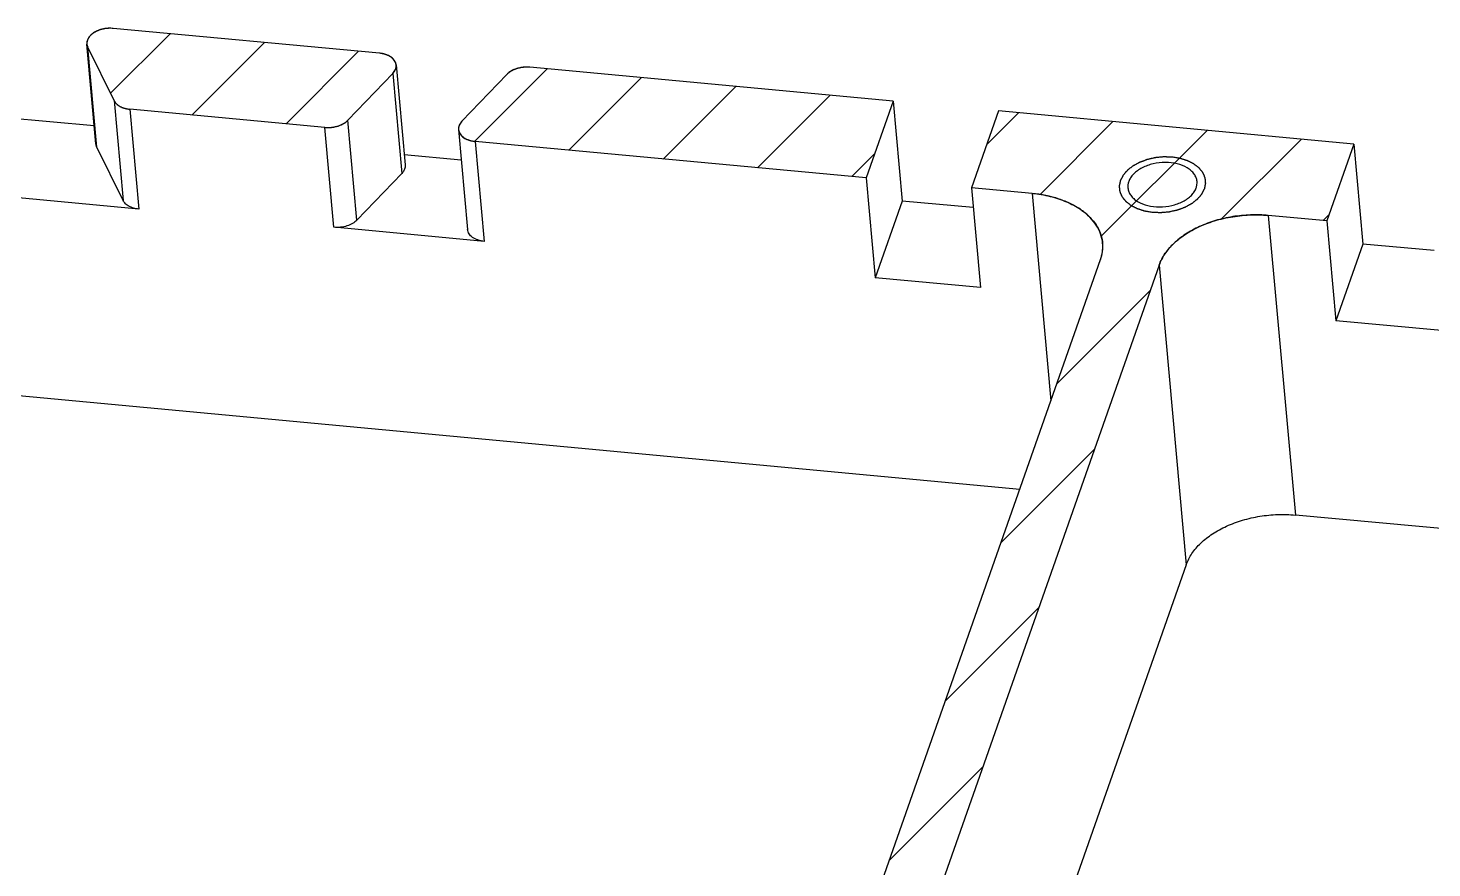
# Model space of a CAD drawing. Header units: millimetres. Extents: x 0 to 420, y 0 to 297.
# Drawn here: x 313.03 to 329.21, y 114.83 to 124.52 of the extents above; entities that cross this region are included whole.
import ezdxf

# ---------------------------------------------------------------- set-up
doc = ezdxf.new("R2010")
doc.units = ezdxf.units.MM
doc.header["$LTSCALE"] = 23.1
doc.layers.get('0').update_dxf_attribs({"linetype": 'CONTINUOUS'})
for name, color, linetype in [('03_ALL_AXES', 7, 'CONTINUOUS'), ('09_ALL_ROUNDS', 7, 'CONTINUOUS'), ('11_ALL_COSMETICS', 7, 'CONTINUOUS'), ('20_ALL_FEATURES', 7, 'CONTINUOUS')]:
    doc.layers.add(name, color=color, linetype=linetype)

msp = doc.modelspace()

# ---------------------------------------------------------------- linework, layer by layer
at = {"color": 4}
for points in [[(326.219, 123.029), (326.211, 123.029), (326.195, 123.029), (326.174, 123.03), (326.158, 123.03), (326.146, 123.031), (326.136, 123.031), (326.129, 123.031), (326.125, 123.031), (326.122, 123.031), (326.119, 123.031), (326.115, 123.031), (326.108, 123.03), (326.094, 123.029), (326.074, 123.027), (326.053, 123.025), (326.039, 123.023), (326.032, 123.023), (326.028, 123.022), (326.025, 123.022), (326.022, 123.021), (326.018, 123.02), (326.011, 123.019), (325.998, 123.016), (325.982, 123.012), (325.966, 123.009), (325.954, 123.006), (325.945, 123.004), (325.938, 123.002), (325.934, 123.001), (325.931, 123.001), (325.928, 123), (325.924, 122.998), (325.918, 122.996), (325.909, 122.992), (325.898, 122.988), (325.887, 122.984), (325.875, 122.98), (325.864, 122.976), (325.855, 122.972), (325.849, 122.97), (325.845, 122.969), (325.842, 122.968), (325.84, 122.966), (325.837, 122.965), (325.831, 122.961), (325.823, 122.957), (325.813, 122.952), (325.804, 122.947), (325.794, 122.941), (325.784, 122.936), (325.776, 122.932), (325.771, 122.929), (325.768, 122.927), (325.765, 122.926), (325.763, 122.924), (325.76, 122.922), (325.756, 122.918), (325.749, 122.913), (325.741, 122.907), (325.733, 122.9), (325.725, 122.894), (325.717, 122.888), (325.711, 122.882), (325.706, 122.879), (325.703, 122.877), (325.701, 122.875), (325.7, 122.873), (325.698, 122.871), (325.694, 122.867), (325.689, 122.861), (325.683, 122.854), (325.677, 122.847), (325.671, 122.84), (325.665, 122.833), (325.66, 122.827), (325.656, 122.823), (325.654, 122.82), (325.652, 122.818), (325.652, 122.816), (325.65, 122.814), (325.648, 122.809), (325.645, 122.803), (325.641, 122.795), (325.637, 122.787), (325.633, 122.78), (325.63, 122.773), (325.627, 122.768), (325.625, 122.764), (325.623, 122.761), (325.622, 122.759), (325.621, 122.757), (325.621, 122.755), (325.62, 122.752), (325.619, 122.749), (325.619, 122.745), (325.618, 122.74), (325.616, 122.733), (325.615, 122.725), (325.613, 122.718), (325.612, 122.711), (325.611, 122.706), (325.61, 122.702), (325.609, 122.699), (325.609, 122.696), (325.608, 122.694), (325.609, 122.692), (325.609, 122.69), (325.609, 122.686), (325.61, 122.682), (325.61, 122.677), (325.611, 122.671), (325.612, 122.663), (325.613, 122.655), (325.613, 122.649), (325.614, 122.644), (325.614, 122.64), (325.615, 122.637), (325.615, 122.634), (325.615, 122.632), (325.616, 122.63), (325.617, 122.628), (325.618, 122.625), (325.62, 122.621), (325.622, 122.616), (325.625, 122.61), (325.628, 122.603), (325.631, 122.595), (325.634, 122.589), (325.636, 122.584), (325.637, 122.581), (325.639, 122.578), (325.64, 122.575), (325.64, 122.573), (325.642, 122.572), (325.644, 122.569), (325.646, 122.567), (325.649, 122.563), (325.652, 122.559), (325.657, 122.553), (325.663, 122.546), (325.668, 122.539), (325.674, 122.533), (325.678, 122.527), (325.681, 122.523), (325.683, 122.521), (325.684, 122.519), (325.686, 122.517), (325.689, 122.516), (325.693, 122.512), (325.699, 122.507), (325.707, 122.502), (325.714, 122.496), (325.722, 122.49), (325.729, 122.484), (325.735, 122.48), (325.74, 122.476), (325.742, 122.474), (325.744, 122.473), (325.746, 122.472), (325.749, 122.47), (325.755, 122.467), (325.762, 122.464), (325.772, 122.459), (325.781, 122.454), (325.79, 122.45), (325.799, 122.445), (325.807, 122.441), (325.812, 122.438), (325.815, 122.437), (325.817, 122.436), (325.82, 122.435), (325.824, 122.434), (325.83, 122.432), (325.839, 122.429), (325.849, 122.426), (325.86, 122.422), (325.87, 122.419), (325.881, 122.416), (325.89, 122.413), (325.896, 122.411), (325.899, 122.41), (325.902, 122.409), (325.905, 122.409), (325.909, 122.408), (325.915, 122.407), (325.925, 122.405), (325.937, 122.403), (325.953, 122.401), (325.972, 122.398), (325.988, 122.395), (325.996, 122.394)], [(325.996, 122.394), (326.004, 122.394), (326.02, 122.393), (326.04, 122.393), (326.056, 122.392), (326.068, 122.392), (326.078, 122.392), (326.085, 122.391), (326.089, 122.391), (326.092, 122.391), (326.095, 122.391), (326.099, 122.392), (326.106, 122.393), (326.121, 122.394), (326.141, 122.396), (326.161, 122.398), (326.175, 122.399), (326.182, 122.4), (326.186, 122.4), (326.189, 122.4), (326.192, 122.401), (326.196, 122.402), (326.203, 122.404), (326.217, 122.407), (326.232, 122.41), (326.248, 122.414), (326.26, 122.416), (326.27, 122.419), (326.277, 122.42), (326.28, 122.421), (326.283, 122.422), (326.286, 122.423), (326.29, 122.424), (326.296, 122.427), (326.306, 122.43), (326.317, 122.434), (326.328, 122.438), (326.339, 122.442), (326.35, 122.447), (326.359, 122.45), (326.366, 122.452), (326.369, 122.454), (326.372, 122.455), (326.375, 122.456), (326.378, 122.458), (326.383, 122.461), (326.391, 122.465), (326.401, 122.471), (326.411, 122.476), (326.42, 122.481), (326.43, 122.486), (326.438, 122.491), (326.444, 122.494), (326.447, 122.496), (326.449, 122.497), (326.451, 122.499), (326.454, 122.501), (326.458, 122.504), (326.465, 122.51), (326.473, 122.516), (326.481, 122.522), (326.489, 122.528), (326.497, 122.535), (326.504, 122.54), (326.509, 122.544), (326.511, 122.546), (326.513, 122.547), (326.515, 122.549), (326.517, 122.551), (326.52, 122.556), (326.525, 122.562), (326.531, 122.569), (326.537, 122.576), (326.544, 122.583), (326.55, 122.59), (326.555, 122.596), (326.558, 122.6), (326.56, 122.602), (326.562, 122.604), (326.563, 122.606), (326.564, 122.609), (326.566, 122.613), (326.57, 122.619), (326.574, 122.627), (326.578, 122.635), (326.581, 122.643), (326.585, 122.649), (326.587, 122.654), (326.589, 122.658), (326.591, 122.661), (326.592, 122.664), (326.594, 122.666), (326.594, 122.668), (326.594, 122.67), (326.595, 122.674), (326.596, 122.678), (326.597, 122.683), (326.598, 122.689), (326.6, 122.697), (326.601, 122.705), (326.602, 122.711), (326.603, 122.717), (326.604, 122.721), (326.605, 122.724), (326.605, 122.726), (326.606, 122.728), (326.605, 122.73), (326.605, 122.733), (326.605, 122.736), (326.605, 122.74), (326.604, 122.745), (326.603, 122.752), (326.602, 122.759), (326.602, 122.767), (326.601, 122.773), (326.6, 122.779), (326.6, 122.782), (326.6, 122.786), (326.599, 122.788), (326.599, 122.79), (326.598, 122.792), (326.597, 122.794), (326.596, 122.798), (326.594, 122.801), (326.592, 122.806), (326.59, 122.812), (326.586, 122.82), (326.583, 122.827), (326.581, 122.833), (326.579, 122.838), (326.577, 122.842), (326.576, 122.845), (326.575, 122.847), (326.574, 122.849), (326.572, 122.851), (326.571, 122.853), (326.568, 122.856), (326.566, 122.859), (326.562, 122.864), (326.557, 122.869), (326.552, 122.876), (326.546, 122.883), (326.541, 122.89), (326.536, 122.896), (326.533, 122.9), (326.531, 122.902), (326.53, 122.904), (326.528, 122.905), (326.525, 122.907), (326.521, 122.91), (326.515, 122.915), (326.507, 122.921), (326.5, 122.927), (326.493, 122.932), (326.485, 122.938), (326.479, 122.943), (326.475, 122.946), (326.472, 122.948), (326.47, 122.95), (326.468, 122.951), (326.465, 122.952), (326.46, 122.955), (326.452, 122.959), (326.443, 122.964), (326.434, 122.968), (326.424, 122.973), (326.415, 122.977), (326.408, 122.981), (326.402, 122.984), (326.399, 122.986), (326.397, 122.987), (326.394, 122.988), (326.391, 122.989), (326.385, 122.991), (326.376, 122.993), (326.365, 122.997), (326.355, 123), (326.344, 123.003), (326.334, 123.007), (326.325, 123.009), (326.319, 123.011), (326.315, 123.012), (326.313, 123.013), (326.31, 123.014), (326.306, 123.014), (326.299, 123.015), (326.289, 123.017), (326.277, 123.019), (326.262, 123.022), (326.242, 123.025), (326.226, 123.027), (326.219, 123.029)]]:
    msp.add_open_spline(points, degree=3, knots=[0, 0, 0, 0, 0.015625, 0.03125, 0.039062, 0.046875, 0.054688, 0.058594, 0.060547, 0.0625, 0.064453, 0.066406, 0.070312, 0.078125, 0.09375, 0.109375, 0.117188, 0.121094, 0.123047, 0.125, 0.126953, 0.128906, 0.132812, 0.140625, 0.15625, 0.164062, 0.171875, 0.179688, 0.183594, 0.185547, 0.1875, 0.189453, 0.191406, 0.195312, 0.203125, 0.210938, 0.21875, 0.226562, 0.234375, 0.242188, 0.246094, 0.248047, 0.25, 0.251953, 0.253906, 0.257812, 0.265625, 0.273438, 0.28125, 0.289062, 0.296875, 0.304688, 0.308594, 0.310547, 0.3125, 0.314453, 0.316406, 0.320312, 0.328125, 0.335938, 0.34375, 0.351562, 0.359375, 0.367188, 0.371094, 0.373047, 0.375, 0.376953, 0.378906, 0.382812, 0.390625, 0.398438, 0.40625, 0.414062, 0.421875, 0.429688, 0.433594, 0.435547, 0.4375, 0.439453, 0.441406, 0.445312, 0.453125, 0.460938, 0.46875, 0.476562, 0.484375, 0.488281, 0.492188, 0.496094, 0.498047, 0.5, 0.501953, 0.503906, 0.507812, 0.511719, 0.515625, 0.523438, 0.53125, 0.539062, 0.546875, 0.550781, 0.554688, 0.558594, 0.560547, 0.5625, 0.564453, 0.566406, 0.570312, 0.574219, 0.578125, 0.585938, 0.59375, 0.601562, 0.609375, 0.613281, 0.617188, 0.621094, 0.623047, 0.625, 0.626953, 0.628906, 0.632812, 0.636719, 0.640625, 0.648438, 0.65625, 0.664062, 0.671875, 0.675781, 0.679688, 0.683594, 0.685547, 0.6875, 0.689453, 0.691406, 0.695312, 0.699219, 0.703125, 0.710938, 0.71875, 0.726562, 0.734375, 0.742188, 0.746094, 0.748047, 0.75, 0.751953, 0.753906, 0.757812, 0.765625, 0.773438, 0.78125, 0.789062, 0.796875, 0.804688, 0.808594, 0.810547, 0.8125, 0.814453, 0.816406, 0.820312, 0.828125, 0.835938, 0.84375, 0.851562, 0.859375, 0.867188, 0.871094, 0.873047, 0.875, 0.876953, 0.878906, 0.882812, 0.890625, 0.898438, 0.90625, 0.914062, 0.921875, 0.929688, 0.933594, 0.935547, 0.9375, 0.939453, 0.941406, 0.945312, 0.953125, 0.960938, 0.96875, 0.984375, 1, 1, 1, 1], dxfattribs=at)
at = {"layer": '03_ALL_AXES', "color": 7}
for points, knots in [([(326.506, 122.747), (326.504, 122.762), (326.497, 122.793), (326.473, 122.836), (326.438, 122.874), (326.375, 122.92), (326.274, 122.958), (326.139, 122.973), (326, 122.957), (325.892, 122.919), (325.819, 122.874), (325.774, 122.836), (325.739, 122.794), (325.724, 122.763), (325.718, 122.748)], [0, 0, 0, 0, 0.047376, 0.096835, 0.149976, 0.207683, 0.336597, 0.479431, 0.626599, 0.767221, 0.832299, 0.892797, 0.948543, 1, 1, 1, 1]), ([(325.718, 122.748), (325.714, 122.736), (325.708, 122.712), (325.708, 122.687), (325.709, 122.675)], [0, 0, 0, 0, 0.50695, 1, 1, 1, 1]), ([(325.709, 122.675), (325.71, 122.66), (325.717, 122.629), (325.741, 122.587), (325.776, 122.548), (325.839, 122.503), (325.94, 122.464), (326.075, 122.45), (326.214, 122.465), (326.322, 122.504), (326.396, 122.548), (326.44, 122.586), (326.475, 122.628), (326.491, 122.659), (326.496, 122.675)], [0, 0, 0, 0, 0.047376, 0.096835, 0.149976, 0.207683, 0.336597, 0.479431, 0.626599, 0.767221, 0.832299, 0.892797, 0.948543, 1, 1, 1, 1]), ([(326.496, 122.675), (326.5, 122.687), (326.506, 122.711), (326.507, 122.735), (326.506, 122.747)], [0, 0, 0, 0, 0.50695, 1, 1, 1, 1])]:
    msp.add_open_spline(points, degree=3, knots=knots, dxfattribs=at)
at = {"layer": '09_ALL_ROUNDS', "color": 7}
for p, q in [((317.083, 124.227), (314.016, 124.513)), ((313.815, 123.181), (313.711, 124.332)), ((314.025, 123.68), (313.722, 124.295)), ((317.276, 124.091), (317.38, 122.939)), ((317.237, 123.993), (316.72, 123.454)), ((318.034, 123.444), (318.551, 123.982)), ((323.002, 123.674), (318.816, 124.065)), ((312.775, 123.487), (313.796, 123.392)), ((316.455, 123.371), (314.207, 123.581)), ((317.995, 123.346), (318.099, 122.194)), ((314.129, 122.529), (313.826, 123.144)), ((322.691, 122.789), (318.188, 123.209)), ((317.369, 123.059), (318.026, 122.997)), ((317.341, 122.841), (316.824, 122.303)), ((314.311, 122.43), (312.534, 122.596)), ((318.292, 122.058), (316.559, 122.22)), ((322.677, 114.117), (325.393, 121.847))]:
    msp.add_line(p, q, dxfattribs=at)
at = {"layer": '09_ALL_ROUNDS', "color": 4}
for p, q in [((313.826, 123.144), (313.722, 124.295)), ((317.237, 123.993), (317.341, 122.841)), ((314.025, 123.68), (314.129, 122.529)), ((314.207, 123.581), (314.311, 122.43)), ((316.824, 122.303), (316.72, 123.454)), ((316.559, 122.22), (316.455, 123.371)), ((318.188, 123.209), (318.292, 122.058))]:
    msp.add_line(p, q, dxfattribs=at)
at = {"layer": '09_ALL_ROUNDS', "color": 7}
for points, knots in [([(314.016, 124.513), (313.978, 124.517), (313.92, 124.513), (313.848, 124.493), (313.8, 124.47), (313.76, 124.441), (313.73, 124.408), (313.713, 124.371), (313.71, 124.344), (313.711, 124.332)], [0, 0, 0, 0, 0.290829, 0.43358, 0.568595, 0.692764, 0.804739, 0.90572, 1, 1, 1, 1]), ([(313.711, 124.332), (313.711, 124.329), (313.713, 124.316), (313.717, 124.304), (313.722, 124.295)], [0, 0, 0, 0, 0.247325, 1, 1, 1, 1]), ([(317.276, 124.091), (317.275, 124.099), (317.272, 124.117), (317.259, 124.141), (317.241, 124.163), (317.209, 124.19), (317.155, 124.215), (317.108, 124.225), (317.083, 124.227)], [0, 0, 0, 0, 0.101091, 0.20583, 0.31716, 0.436935, 0.703004, 1, 1, 1, 1]), ([(317.237, 123.993), (317.25, 124.006), (317.266, 124.03), (317.276, 124.065), (317.277, 124.082), (317.276, 124.091)], [0, 0, 0, 0, 0.526984, 0.767538, 1, 1, 1, 1]), ([(318.816, 124.065), (318.791, 124.067), (318.74, 124.067), (318.667, 124.052), (318.602, 124.025), (318.565, 123.997), (318.551, 123.982)], [0, 0, 0, 0, 0.264725, 0.528374, 0.776973, 1, 1, 1, 1]), ([(314.025, 123.68), (314.031, 123.666), (314.051, 123.64), (314.094, 123.611), (314.147, 123.59), (314.187, 123.583), (314.207, 123.581)], [0, 0, 0, 0, 0.210487, 0.44749, 0.712471, 1, 1, 1, 1]), ([(316.455, 123.371), (316.48, 123.369), (316.531, 123.369), (316.604, 123.384), (316.669, 123.412), (316.706, 123.439), (316.72, 123.454)], [0, 0, 0, 0, 0.264725, 0.528374, 0.776973, 1, 1, 1, 1]), ([(318.034, 123.444), (318.021, 123.43), (318.005, 123.406), (317.995, 123.371), (317.994, 123.354), (317.995, 123.346)], [0, 0, 0, 0, 0.526984, 0.767538, 1, 1, 1, 1]), ([(317.995, 123.346), (317.996, 123.337), (317.999, 123.32), (318.012, 123.295), (318.03, 123.273), (318.062, 123.246), (318.116, 123.221), (318.163, 123.212), (318.188, 123.209)], [0, 0, 0, 0, 0.101091, 0.20583, 0.31716, 0.436935, 0.703004, 1, 1, 1, 1]), ([(313.826, 123.144), (313.824, 123.147), (313.819, 123.158), (313.816, 123.171), (313.815, 123.181)], [0, 0, 0, 0, 0.254929, 1, 1, 1, 1]), ([(317.38, 122.939), (317.381, 122.931), (317.38, 122.914), (317.37, 122.879), (317.354, 122.855), (317.341, 122.841)], [0, 0, 0, 0, 0.232462, 0.473016, 1, 1, 1, 1]), ([(314.311, 122.43), (314.291, 122.432), (314.251, 122.439), (314.198, 122.46), (314.155, 122.489), (314.135, 122.515), (314.129, 122.529)], [0, 0, 0, 0, 0.287529, 0.55251, 0.789513, 1, 1, 1, 1]), ([(316.824, 122.303), (316.81, 122.288), (316.773, 122.26), (316.708, 122.233), (316.635, 122.218), (316.584, 122.218), (316.559, 122.22)], [0, 0, 0, 0, 0.223027, 0.471626, 0.735275, 1, 1, 1, 1]), ([(318.292, 122.058), (318.267, 122.061), (318.22, 122.07), (318.166, 122.095), (318.134, 122.122), (318.116, 122.144), (318.103, 122.169), (318.1, 122.186), (318.099, 122.194)], [0, 0, 0, 0, 0.296996, 0.563065, 0.68284, 0.79417, 0.898909, 1, 1, 1, 1])]:
    msp.add_open_spline(points, degree=3, knots=knots, dxfattribs=at)
at = {"layer": '11_ALL_COSMETICS', "color": 4}
for p, q in [((313.983, 123.765), (314.67, 124.452)), ((314.92, 123.514), (315.757, 124.351)), ((316.007, 123.413), (316.843, 124.249)), ((318.18, 123.21), (319.016, 124.046)), ((319.266, 123.109), (320.103, 123.945)), ((320.353, 123.007), (321.189, 123.844)), ((321.439, 122.906), (322.276, 123.742)), ((324.08, 123.171), (324.449, 123.539)), ((324.696, 122.599), (325.535, 123.438)), ((325.402, 122.117), (326.622, 123.337)), ((326.789, 122.316), (327.708, 123.235)), ((322.526, 122.805), (322.788, 123.067)), ((327.959, 122.297), (328.029, 122.368)), ((324.891, 120.417), (325.967, 121.493)), ((324.247, 118.586), (325.323, 119.662)), ((323.604, 116.755), (324.68, 117.831)), ((322.96, 114.923), (324.036, 115.999))]:
    msp.add_line(p, q, dxfattribs=at)
at = {"layer": '11_ALL_COSMETICS', "color": 7}
for p, q in [((317.083, 124.227), (314.016, 124.513)), ((313.711, 124.341), (313.711, 124.334)), ((313.711, 124.334), (313.711, 124.332)), ((313.711, 124.332), (313.712, 124.323)), ((314.025, 123.68), (313.722, 124.295)), ((317.276, 124.093), (317.275, 124.1)), ((317.276, 124.091), (317.276, 124.093)), ((317.277, 124.082), (317.276, 124.091)), ((317.237, 123.993), (316.72, 123.454)), ((318.034, 123.444), (318.551, 123.982)), ((318.555, 123.987), (318.551, 123.982)), ((318.816, 124.065), (318.808, 124.066)), ((323.002, 123.674), (318.816, 124.065)), ((323.002, 123.674), (322.691, 122.789)), ((316.455, 123.371), (314.207, 123.581)), ((324.217, 123.561), (323.906, 122.676)), ((328.314, 123.179), (324.217, 123.561)), ((317.994, 123.354), (317.995, 123.347)), ((317.995, 123.347), (317.995, 123.346)), ((317.995, 123.346), (317.996, 123.337)), ((322.691, 122.789), (318.188, 123.209)), ((328.314, 123.179), (328.003, 122.293)), ((324.604, 122.611), (323.906, 122.676)), ((328.003, 122.293), (327.327, 122.356)), ((322.677, 114.117), (325.393, 121.847)), ((326.069, 121.784), (323.365, 114.087))]:
    msp.add_line(p, q, dxfattribs=at)
for centre, radius, start, end in [((324.992, 121.999), 0.428, 5.1647, 5.6226), ((324.992, 121.999), 0.428, 3.2797, 5.1645), ((324.991, 121.999), 0.429, 1.0226, 3.2793), ((324.99, 121.999), 0.43, 0.2823, 1.0232), ((324.988, 121.999), 0.431, 358.7802, 0.2819), ((324.987, 121.999), 0.432, 357.8999, 358.7806), ((324.925, 122.011), 0.496, 340.6461, 342.6863), ((324.933, 122.009), 0.488, 342.6899, 343.3687), ((324.938, 122.008), 0.482, 343.3673, 344.7633), ((324.944, 122.006), 0.477, 344.7645, 345.5831), ((324.949, 122.005), 0.471, 345.5823, 346.8674), ((324.954, 122.004), 0.466, 346.8681, 347.7652), ((324.959, 122.002), 0.461, 347.7647, 349.002), ((324.963, 122.002), 0.457, 349.0027, 349.9449), ((324.967, 122.001), 0.453, 349.9447, 351.1772), ((324.97, 122), 0.449, 351.1777, 352.1266), ((324.974, 122), 0.446, 352.1262, 353.3847), ((324.98, 121.999), 0.44, 354.3285, 355.6173), ((324.977, 122), 0.443, 353.3851, 354.3288), ((324.982, 121.999), 0.437, 355.6177, 356.5489), ((324.985, 121.999), 0.435, 356.5486, 357.8996)]:
    msp.add_arc(centre, radius, start, end, dxfattribs=at)
for points, knots in [([(314.016, 124.513), (314.007, 124.513), (313.993, 124.514), (313.978, 124.514), (313.971, 124.514), (313.966, 124.515), (313.961, 124.514), (313.954, 124.513), (313.944, 124.512), (313.935, 124.511), (313.927, 124.51), (313.922, 124.51), (313.918, 124.51), (313.912, 124.508), (313.903, 124.506), (313.892, 124.504), (313.881, 124.501), (313.873, 124.499), (313.869, 124.498), (313.864, 124.496), (313.859, 124.495), (313.851, 124.491), (313.843, 124.488), (313.834, 124.485), (313.826, 124.482), (313.817, 124.477), (313.806, 124.471), (313.797, 124.466), (313.791, 124.462), (313.787, 124.46), (313.784, 124.458), (313.78, 124.455), (313.776, 124.451), (313.771, 124.447), (313.767, 124.444), (313.762, 124.44), (313.758, 124.437), (313.756, 124.435), (313.754, 124.434), (313.753, 124.432), (313.752, 124.431), (313.748, 124.426), (313.743, 124.42), (313.738, 124.413), (313.733, 124.408), (313.73, 124.404), (313.729, 124.401), (313.728, 124.398), (313.726, 124.395), (313.724, 124.39), (313.722, 124.386), (313.72, 124.382), (313.718, 124.378), (313.717, 124.375), (313.716, 124.373), (313.715, 124.371), (313.715, 124.368), (313.714, 124.364), (313.713, 124.355), (313.712, 124.347), (313.711, 124.341)], [0, 0, 0, 0, 0.0625, 0.09375, 0.101562, 0.109375, 0.125, 0.140625, 0.15625, 0.1875, 0.203125, 0.210938, 0.21875, 0.234375, 0.25, 0.28125, 0.3125, 0.328125, 0.335938, 0.34375, 0.359375, 0.375, 0.40625, 0.421875, 0.4375, 0.46875, 0.5, 0.53125, 0.546875, 0.554688, 0.5625, 0.578125, 0.59375, 0.609375, 0.625, 0.640625, 0.65625, 0.664062, 0.667969, 0.671875, 0.679688, 0.6875, 0.71875, 0.75, 0.765625, 0.78125, 0.789062, 0.796875, 0.8125, 0.828125, 0.84375, 0.859375, 0.875, 0.882812, 0.890625, 0.898438, 0.90625, 0.921875, 0.9375, 1, 1, 1, 1]), ([(313.712, 124.323), (313.712, 124.322), (313.713, 124.32), (313.714, 124.315), (313.716, 124.309), (313.718, 124.302), (313.721, 124.297), (313.722, 124.295)], [0, 0, 0, 0, 0.125, 0.25, 0.5, 0.75, 1, 1, 1, 1]), ([(317.275, 124.1), (317.274, 124.103), (317.272, 124.109), (317.269, 124.117), (317.267, 124.122), (317.266, 124.126), (317.265, 124.128), (317.264, 124.13), (317.263, 124.132), (317.261, 124.135), (317.258, 124.14), (317.254, 124.145), (317.25, 124.15), (317.247, 124.155), (317.244, 124.158), (317.243, 124.16), (317.241, 124.161), (317.239, 124.163), (317.233, 124.168), (317.227, 124.174), (317.22, 124.179), (317.217, 124.182), (317.215, 124.183), (317.213, 124.185), (317.212, 124.185), (317.209, 124.187), (317.205, 124.189), (317.197, 124.193), (317.189, 124.198), (317.181, 124.201), (317.178, 124.203), (317.176, 124.204), (317.173, 124.205), (317.169, 124.207), (317.162, 124.209), (317.153, 124.212), (317.145, 124.214), (317.138, 124.217), (317.133, 124.218), (317.131, 124.219), (317.128, 124.219), (317.124, 124.22), (317.115, 124.222), (317.101, 124.224), (317.089, 124.226), (317.083, 124.227)], [0, 0, 0, 0, 0.0625, 0.09375, 0.125, 0.140625, 0.15625, 0.164062, 0.171875, 0.1875, 0.21875, 0.25, 0.28125, 0.3125, 0.328125, 0.335938, 0.34375, 0.359375, 0.375, 0.4375, 0.46875, 0.484375, 0.492188, 0.5, 0.507812, 0.515625, 0.53125, 0.5625, 0.625, 0.640625, 0.65625, 0.664062, 0.671875, 0.6875, 0.71875, 0.75, 0.78125, 0.8125, 0.828125, 0.835938, 0.84375, 0.859375, 0.875, 0.9375, 1, 1, 1, 1]), ([(317.237, 123.993), (317.24, 123.996), (317.243, 124), (317.248, 124.005), (317.25, 124.009), (317.253, 124.014), (317.257, 124.018), (317.259, 124.022), (317.261, 124.026), (317.263, 124.03), (317.265, 124.033), (317.267, 124.036), (317.268, 124.039), (317.269, 124.043), (317.27, 124.046), (317.272, 124.05), (317.273, 124.054), (317.274, 124.059), (317.275, 124.064), (317.276, 124.068), (317.276, 124.072), (317.276, 124.076), (317.276, 124.08), (317.277, 124.082)], [0, 0, 0, 0, 0.125, 0.15625, 0.1875, 0.25, 0.3125, 0.34375, 0.375, 0.4375, 0.46875, 0.5, 0.53125, 0.5625, 0.625, 0.65625, 0.6875, 0.75, 0.8125, 0.84375, 0.875, 0.9375, 1, 1, 1, 1]), ([(318.808, 124.066), (318.802, 124.066), (318.79, 124.066), (318.777, 124.066), (318.768, 124.066), (318.763, 124.066), (318.759, 124.066), (318.753, 124.065), (318.745, 124.065), (318.737, 124.063), (318.728, 124.062), (318.72, 124.062), (318.714, 124.061), (318.71, 124.06), (318.706, 124.059), (318.697, 124.057), (318.687, 124.054), (318.677, 124.052), (318.671, 124.051), (318.667, 124.05), (318.663, 124.048), (318.657, 124.046), (318.648, 124.042), (318.639, 124.039), (318.63, 124.036), (318.627, 124.034), (318.624, 124.033), (318.622, 124.032), (318.618, 124.03), (318.612, 124.026), (318.605, 124.022), (318.598, 124.018), (318.592, 124.015), (318.588, 124.013), (318.586, 124.011), (318.584, 124.01), (318.582, 124.008), (318.576, 124.003), (318.567, 123.996), (318.559, 123.99), (318.555, 123.987)], [0, 0, 0, 0, 0.0625, 0.125, 0.140625, 0.15625, 0.171875, 0.1875, 0.21875, 0.25, 0.28125, 0.3125, 0.328125, 0.34375, 0.359375, 0.375, 0.4375, 0.46875, 0.484375, 0.5, 0.515625, 0.53125, 0.5625, 0.625, 0.640625, 0.65625, 0.664062, 0.671875, 0.6875, 0.71875, 0.75, 0.78125, 0.8125, 0.828125, 0.835938, 0.84375, 0.859375, 0.875, 0.9375, 1, 1, 1, 1]), ([(314.025, 123.68), (314.027, 123.677), (314.031, 123.671), (314.035, 123.664), (314.038, 123.659), (314.04, 123.657), (314.041, 123.655), (314.042, 123.654), (314.045, 123.652), (314.048, 123.648), (314.053, 123.644), (314.057, 123.64), (314.06, 123.636), (314.063, 123.634), (314.064, 123.632), (314.066, 123.631), (314.069, 123.63), (314.074, 123.626), (314.08, 123.622), (314.087, 123.618), (314.09, 123.615), (314.093, 123.613), (314.096, 123.612), (314.101, 123.61), (314.108, 123.607), (314.116, 123.604), (314.122, 123.601), (314.125, 123.599), (314.129, 123.598), (314.134, 123.597), (314.139, 123.595), (314.147, 123.593), (314.154, 123.591), (314.16, 123.589), (314.165, 123.588), (314.168, 123.587), (314.172, 123.586), (314.18, 123.585), (314.192, 123.583), (314.202, 123.582), (314.207, 123.581)], [0, 0, 0, 0, 0.0625, 0.125, 0.140625, 0.15625, 0.164062, 0.171875, 0.1875, 0.21875, 0.25, 0.28125, 0.3125, 0.328125, 0.335938, 0.34375, 0.359375, 0.375, 0.4375, 0.46875, 0.484375, 0.5, 0.515625, 0.53125, 0.5625, 0.625, 0.640625, 0.65625, 0.671875, 0.6875, 0.71875, 0.75, 0.78125, 0.8125, 0.828125, 0.84375, 0.859375, 0.875, 0.9375, 1, 1, 1, 1]), ([(316.455, 123.371), (316.461, 123.371), (316.474, 123.371), (316.488, 123.37), (316.497, 123.37), (316.501, 123.37), (316.504, 123.37), (316.508, 123.37), (316.513, 123.371), (316.521, 123.371), (316.53, 123.372), (316.54, 123.373), (316.548, 123.374), (316.553, 123.375), (316.556, 123.375), (316.559, 123.376), (316.563, 123.377), (316.572, 123.379), (316.583, 123.382), (316.593, 123.384), (316.599, 123.385), (316.602, 123.386), (316.604, 123.387), (316.606, 123.387), (316.609, 123.389), (316.614, 123.39), (316.624, 123.394), (316.634, 123.398), (316.642, 123.402), (316.646, 123.403), (316.649, 123.404), (316.651, 123.405), (316.655, 123.408), (316.661, 123.411), (316.669, 123.416), (316.676, 123.42), (316.682, 123.423), (316.686, 123.426), (316.689, 123.427), (316.691, 123.429), (316.693, 123.431), (316.699, 123.436), (316.708, 123.444), (316.716, 123.451), (316.72, 123.454)], [0, 0, 0, 0, 0.0625, 0.125, 0.140625, 0.15625, 0.164062, 0.171875, 0.1875, 0.21875, 0.25, 0.28125, 0.3125, 0.328125, 0.335938, 0.34375, 0.359375, 0.375, 0.4375, 0.46875, 0.484375, 0.492188, 0.5, 0.507812, 0.515625, 0.53125, 0.5625, 0.625, 0.640625, 0.65625, 0.664062, 0.671875, 0.6875, 0.71875, 0.75, 0.78125, 0.8125, 0.828125, 0.835938, 0.84375, 0.859375, 0.875, 0.9375, 1, 1, 1, 1]), ([(318.034, 123.444), (318.031, 123.44), (318.028, 123.436), (318.023, 123.431), (318.021, 123.427), (318.018, 123.423), (318.014, 123.418), (318.012, 123.414), (318.01, 123.411), (318.008, 123.407), (318.006, 123.403), (318.004, 123.4), (318.003, 123.397), (318.002, 123.394), (318.001, 123.39), (317.999, 123.386), (317.998, 123.382), (317.997, 123.377), (317.996, 123.373), (317.995, 123.369), (317.995, 123.365), (317.995, 123.36), (317.995, 123.356), (317.994, 123.354)], [0, 0, 0, 0, 0.125, 0.15625, 0.1875, 0.25, 0.3125, 0.34375, 0.375, 0.4375, 0.46875, 0.5, 0.53125, 0.5625, 0.625, 0.65625, 0.6875, 0.75, 0.8125, 0.84375, 0.875, 0.9375, 1, 1, 1, 1]), ([(317.996, 123.337), (317.997, 123.333), (317.999, 123.327), (318.002, 123.319), (318.004, 123.314), (318.005, 123.311), (318.006, 123.308), (318.007, 123.306), (318.008, 123.304), (318.01, 123.301), (318.013, 123.297), (318.017, 123.291), (318.021, 123.286), (318.024, 123.281), (318.027, 123.278), (318.028, 123.276), (318.03, 123.275), (318.032, 123.273), (318.038, 123.268), (318.045, 123.263), (318.051, 123.257), (318.054, 123.255), (318.056, 123.253), (318.058, 123.252), (318.059, 123.251), (318.062, 123.25), (318.066, 123.247), (318.074, 123.243), (318.083, 123.239), (318.09, 123.235), (318.093, 123.233), (318.095, 123.232), (318.098, 123.231), (318.102, 123.23), (318.109, 123.227), (318.118, 123.225), (318.126, 123.222), (318.133, 123.22), (318.138, 123.218), (318.14, 123.217), (318.143, 123.217), (318.147, 123.216), (318.156, 123.215), (318.17, 123.212), (318.182, 123.21), (318.188, 123.209)], [0, 0, 0, 0, 0.0625, 0.09375, 0.125, 0.140625, 0.15625, 0.164062, 0.171875, 0.1875, 0.21875, 0.25, 0.28125, 0.3125, 0.328125, 0.335938, 0.34375, 0.359375, 0.375, 0.4375, 0.46875, 0.484375, 0.492188, 0.5, 0.507812, 0.515625, 0.53125, 0.5625, 0.625, 0.640625, 0.65625, 0.664062, 0.671875, 0.6875, 0.71875, 0.75, 0.78125, 0.8125, 0.828125, 0.835938, 0.84375, 0.859375, 0.875, 0.9375, 1, 1, 1, 1]), ([(324.604, 122.611), (324.64, 122.607), (324.711, 122.598), (324.813, 122.577), (324.91, 122.549), (325.001, 122.515), (325.086, 122.474), (325.162, 122.428), (325.23, 122.376), (325.289, 122.319), (325.337, 122.259), (325.375, 122.194), (325.402, 122.127), (325.413, 122.076), (325.417, 122.047), (325.417, 122.041)], [0, 0, 0, 0, 0.081633, 0.163265, 0.244898, 0.326531, 0.408163, 0.489796, 0.571429, 0.653061, 0.734694, 0.816327, 0.897959, 0.979592, 1, 1, 1, 1])]:
    msp.add_open_spline(points, degree=3, knots=knots, dxfattribs=at)
msp.add_open_spline([(326.069, 121.784), (326.077, 121.807), (326.097, 121.854), (326.138, 121.921), (326.19, 121.986), (326.251, 122.048), (326.322, 122.106), (326.401, 122.159), (326.487, 122.207), (326.581, 122.25), (326.68, 122.286), (326.783, 122.316), (326.89, 122.339), (326.999, 122.354), (327.109, 122.363), (327.219, 122.364), (327.291, 122.36), (327.327, 122.356)], degree=3, dxfattribs=at)
at = {"layer": '20_ALL_FEATURES', "color": 7}
for p, q in [((323.002, 123.674), (322.691, 122.789)), ((323.002, 123.674), (323.106, 122.523)), ((324.217, 123.561), (323.906, 122.676)), ((328.314, 123.179), (324.217, 123.561)), ((328.314, 123.179), (328.003, 122.293)), ((328.314, 123.179), (328.418, 122.027)), ((322.691, 122.789), (322.795, 121.638)), ((323.906, 122.676), (324.01, 121.525)), ((324.604, 122.611), (323.906, 122.676)), ((323.106, 122.523), (322.795, 121.638)), ((323.927, 122.447), (323.106, 122.523)), ((328.003, 122.293), (327.327, 122.356)), ((328.003, 122.293), (328.107, 121.142)), ((328.418, 122.027), (328.107, 121.142)), ((329.239, 121.951), (328.418, 122.027)), ((326.069, 121.784), (323.365, 114.087)), ((324.01, 121.525), (322.795, 121.638)), ((329.322, 121.029), (328.107, 121.142)), ((324.463, 119.199), (306.573, 120.869)), ((336.562, 118.07), (327.639, 118.903)), ((326.381, 118.33), (324.607, 113.281))]:
    msp.add_line(p, q, dxfattribs=at)
at = {"layer": '20_ALL_FEATURES', "color": 4}
for p, q in [((324.604, 122.611), (324.82, 120.218)), ((327.327, 122.356), (327.639, 118.903)), ((326.069, 121.784), (326.381, 118.33))]:
    msp.add_line(p, q, dxfattribs=at)
at = {"layer": '20_ALL_FEATURES', "color": 7}
for points, knots in [([(325.418, 122.037), (325.414, 122.073), (325.398, 122.146), (325.347, 122.248), (325.27, 122.342), (325.171, 122.424), (325.051, 122.494), (324.864, 122.57), (324.71, 122.601), (324.604, 122.611)], [0, 0, 0, 0, 0.101023, 0.205691, 0.316946, 0.436638, 0.565484, 0.70321, 1, 1, 1, 1]), ([(327.327, 122.356), (327.259, 122.363), (327.122, 122.366), (326.917, 122.347), (326.72, 122.302), (326.536, 122.234), (326.373, 122.146), (326.236, 122.04), (326.132, 121.92), (326.085, 121.829), (326.069, 121.784)], [0, 0, 0, 0, 0.138897, 0.279201, 0.417725, 0.551433, 0.677737, 0.794809, 0.901952, 1, 1, 1, 1]), ([(325.393, 121.847), (325.404, 121.878), (325.419, 121.941), (325.421, 122.006), (325.418, 122.037)], [0, 0, 0, 0, 0.506946, 1, 1, 1, 1]), ([(326.381, 118.33), (326.397, 118.376), (326.444, 118.466), (326.548, 118.586), (326.685, 118.692), (326.848, 118.78), (327.032, 118.848), (327.23, 118.893), (327.434, 118.913), (327.571, 118.909), (327.639, 118.903)], [0, 0, 0, 0, 0.098048, 0.205192, 0.322265, 0.448568, 0.582276, 0.720799, 0.861103, 1, 1, 1, 1])]:
    msp.add_open_spline(points, degree=3, knots=knots, dxfattribs=at)

doc.saveas('drawing.dxf')
